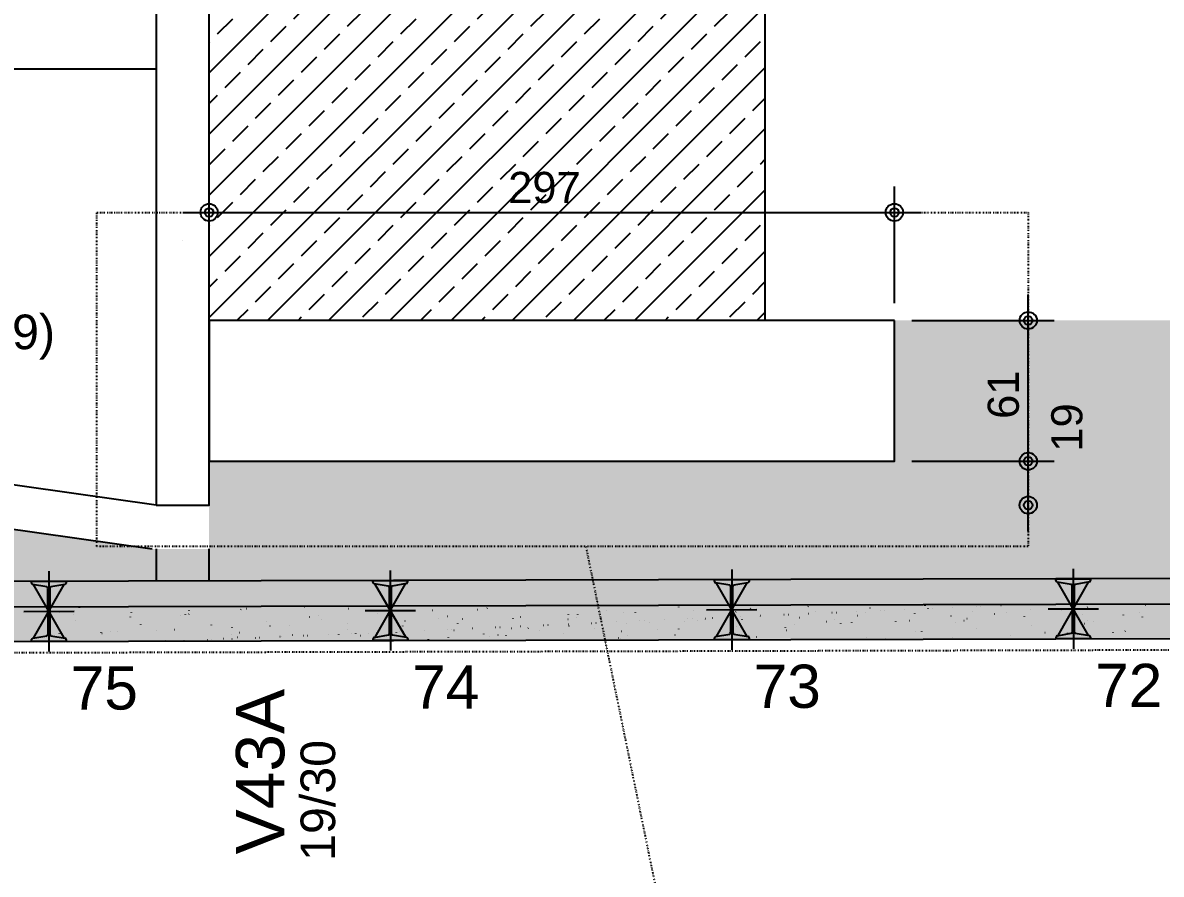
# Model space of a CAD drawing. Header units: millimetres. Extents: x 2609 to 8562, y 1432 to 7136.
# Drawn here: x 5036.4 to 5529.8, y 1797.4 to 2166.3 of the extents above; entities that cross this region are included whole.
import ezdxf

# ---------------------------------------------------------------- set-up
doc = ezdxf.new("R2010")
doc.units = ezdxf.units.MM
doc.linetypes.add('ESTILO_TQS_0003', pattern=[1.5, 0.5, -0.4, 0.1, -0.5])
for name, color, linetype in [('1', 4, 'Continuous'), ('11', 22, 'Continuous'), ('12', 3, 'Continuous'), ('132', 99, 'Continuous'), ('133', 176, 'Continuous'), ('19', 5, 'Continuous'), ('204', 7, 'ESTILO_TQS_0003'), ('24', 5, 'ESTILO_TQS_0003'), ('242', 3, 'Continuous'), ('3', 2, 'Continuous'), ('42', 7, 'Continuous'), ('49', 20, 'Continuous'), ('51', 6, 'Continuous'), ('52', 21, 'Continuous'), ('8', 5, 'Continuous')]:
    doc.layers.add(name, color=color, linetype=linetype)
doc.styles.get("Standard").update_dxf_attribs({"font": 'arial.ttf'})

# ---------------------------------------------------------------- blocks, each defined once
blk = doc.blocks.new('_H0B34346403-001')
for p, q in [((1541.000021, 559.889363), (1781.11066, 800.000001)), ((1541.000021, 586.405867), (1754.594156, 800.000001)), ((1541.000021, 612.922371), (1728.077651, 800.000001)), ((1541.000021, 639.438875), (1701.561147, 800.000001)), ((1541.000021, 665.95538), (1675.044643, 800.000001)), ((1541.000021, 692.471884), (1648.528139, 800.000001)), ((1541.000021, 718.988388), (1622.011634, 800.000001)), ((1541.000021, 745.504893), (1595.49513, 800.000001)), ((1541.000021, 772.021397), (1568.978626, 800.000001)), ((1541.000021, 798.537901), (1542.462121, 800.000001)), ((1551.215501, 795.495129), (1555.720374, 800.000001)), ((1607.563073, 798.809692), (1608.753382, 800.000001)), ((1630.765014, 795.495129), (1635.269886, 800.000001)), ((1687.112586, 798.809692), (1688.302895, 800.000001)), ((1710.314527, 795.495129), (1714.819399, 800.000001)), ((1766.662099, 798.809692), (1767.852408, 800.000001)), ((1574.417442, 792.180566), (1581.046569, 798.809692)), ((1597.619384, 788.866003), (1604.24851, 795.495129)), ((1653.966955, 792.180566), (1660.596081, 798.809692)), ((1677.168897, 788.866003), (1683.798023, 795.495129)), ((1733.516468, 792.180566), (1740.145594, 798.809692)), ((1756.71841, 788.866003), (1763.347536, 795.495129)), ((1541.271812, 785.55144), (1547.900938, 792.180566)), ((1620.821325, 785.55144), (1627.450451, 792.180566)), ((1700.370838, 785.55144), (1706.999964, 792.180566)), ((1541.000021, 785.279649), (1541.000021, 785.279649)), ((1564.473753, 782.236877), (1571.102879, 788.866003)), ((1587.675695, 778.922314), (1594.304821, 785.55144)), ((1644.023266, 782.236877), (1650.652392, 788.866003)), ((1667.225208, 778.922314), (1673.854334, 785.55144)), ((1723.572779, 782.236877), (1730.201905, 788.866003)), ((1746.77472, 778.922314), (1753.403846, 785.55144)), ((1779.920351, 785.55144), (1782.000021, 787.63111)), ((1610.877636, 775.607751), (1617.506762, 782.236877)), ((1690.427149, 775.607751), (1697.056275, 782.236877)), ((1769.976662, 775.607751), (1776.605788, 782.236877)), ((1554.530064, 772.293188), (1561.15919, 778.922314)), ((1577.732006, 768.978625), (1584.361132, 775.607751)), ((1634.079577, 772.293188), (1640.708703, 778.922314)), ((1657.281518, 768.978625), (1663.910644, 775.607751)), ((1713.62909, 772.293188), (1720.258216, 778.922314)), ((1736.831031, 768.978625), (1743.460157, 775.607751)), ((1541.000021, 533.372858), (1782.000021, 774.372858)), ((1600.933947, 765.664062), (1607.563073, 772.293188)), ((1680.48346, 765.664062), (1687.112586, 772.293188)), ((1760.032973, 765.664062), (1766.662099, 772.293188)), ((1544.586375, 762.349498), (1551.215501, 768.978625)), ((1567.788316, 759.034935), (1574.417442, 765.664062)), ((1624.135888, 762.349498), (1630.765014, 768.978625)), ((1647.337829, 759.034935), (1653.966955, 765.664062)), ((1703.685401, 762.349498), (1710.314527, 768.978625)), ((1726.887342, 759.034935), (1733.516468, 765.664062)), ((1590.990258, 755.720372), (1597.619384, 762.349498)), ((1670.539771, 755.720372), (1677.168897, 762.349498)), ((1750.089283, 755.720372), (1756.71841, 762.349498)), ((1541.000021, 758.763145), (1541.271812, 759.034935)), ((1557.844627, 749.091246), (1564.473753, 755.720372)), ((1614.192199, 752.405809), (1620.821325, 759.034935)), ((1637.39414, 749.091246), (1644.023266, 755.720372)), ((1693.741712, 752.405809), (1700.370838, 759.034935)), ((1716.943653, 749.091246), (1723.572779, 755.720372)), ((1773.291225, 752.405809), (1779.920351, 759.034935)), ((1581.046569, 745.776683), (1587.675695, 752.405809)), ((1660.596081, 745.776683), (1667.225208, 752.405809)), ((1740.145594, 745.776683), (1746.77472, 752.405809)), ((1541.000021, 506.856354), (1782.000021, 747.856354)), ((1547.900938, 739.147557), (1554.530064, 745.776683)), ((1604.24851, 742.46212), (1610.877636, 749.091246)), ((1627.450451, 739.147557), (1634.079577, 745.776683)), ((1683.798023, 742.46212), (1690.427149, 749.091246)), ((1706.999964, 739.147557), (1713.62909, 745.776683)), ((1763.347536, 742.46212), (1769.976662, 749.091246)), ((1571.102879, 735.832994), (1577.732006, 742.46212)), ((1650.652392, 735.832994), (1657.281518, 742.46212)), ((1730.201905, 735.832994), (1736.831031, 742.46212)), ((1541.000021, 732.24664), (1544.586375, 735.832994)), ((1594.304821, 732.518431), (1600.933947, 739.147557)), ((1617.506762, 729.203868), (1624.135888, 735.832994)), ((1673.854334, 732.518431), (1680.48346, 739.147557)), ((1697.056275, 729.203868), (1703.685401, 735.832994)), ((1753.403846, 732.518431), (1760.032973, 739.147557)), ((1561.15919, 725.889305), (1567.788316, 732.518431)), ((1640.708703, 725.889305), (1647.337829, 732.518431)), ((1720.258216, 725.889305), (1726.887342, 732.518431)), ((1776.605788, 729.203868), (1782.000021, 734.598102)), ((1584.361132, 722.574742), (1590.990258, 729.203868)), ((1607.563073, 719.260179), (1614.192199, 725.889305)), ((1663.910644, 722.574742), (1670.539771, 729.203868)), ((1687.112586, 719.260179), (1693.741712, 725.889305)), ((1743.460157, 722.574742), (1750.089283, 729.203868)), ((1766.662099, 719.260179), (1773.291225, 725.889305)), ((1541.000021, 480.33985), (1782.000021, 721.33985)), ((1551.215501, 715.945616), (1557.844627, 722.574742)), ((1630.765014, 715.945616), (1637.39414, 722.574742)), ((1710.314527, 715.945616), (1716.943653, 722.574742)), ((1574.417442, 712.631053), (1581.046569, 719.260179)), ((1597.619384, 709.31649), (1604.24851, 715.945616)), ((1653.966955, 712.631053), (1660.596081, 719.260179)), ((1677.168897, 709.31649), (1683.798023, 715.945616)), ((1733.516468, 712.631053), (1740.145594, 719.260179)), ((1756.71841, 709.31649), (1763.347536, 715.945616)), ((1541.271812, 706.001927), (1547.900938, 712.631053)), ((1620.821325, 706.001927), (1627.450451, 712.631053)), ((1700.370838, 706.001927), (1706.999964, 712.631053)), ((1541.000021, 705.730136), (1541.000021, 705.730136)), ((1564.473753, 702.687364), (1571.102879, 709.31649)), ((1587.675695, 699.372801), (1594.304821, 706.001927)), ((1644.023266, 702.687364), (1650.652392, 709.31649)), ((1667.225208, 699.372801), (1673.854334, 706.001927)), ((1723.572779, 702.687364), (1730.201905, 709.31649)), ((1746.77472, 699.372801), (1753.403846, 706.001927)), ((1779.920351, 706.001927), (1782.000021, 708.081598)), ((1610.877636, 696.058238), (1617.506762, 702.687364)), ((1690.427149, 696.058238), (1697.056275, 702.687364)), ((1769.976662, 696.058238), (1776.605788, 702.687364)), ((1554.530064, 692.743675), (1561.15919, 699.372801)), ((1577.732006, 689.429112), (1584.361132, 696.058238)), ((1634.079577, 692.743675), (1640.708703, 699.372801)), ((1657.281518, 689.429112), (1663.910644, 696.058238)), ((1713.62909, 692.743675), (1720.258216, 699.372801)), ((1736.831031, 689.429112), (1743.460157, 696.058238)), ((1541.000021, 453.823345), (1782.000021, 694.823345)), ((1600.933947, 686.114549), (1607.563073, 692.743675)), ((1680.48346, 686.114549), (1687.112586, 692.743675)), ((1760.032973, 686.114549), (1766.662099, 692.743675)), ((1544.586375, 682.799986), (1551.215501, 689.429112)), ((1567.788316, 679.485423), (1574.417442, 686.114549)), ((1624.135888, 682.799986), (1630.765014, 689.429112)), ((1647.337829, 679.485423), (1653.966955, 686.114549)), ((1703.685401, 682.799986), (1710.314527, 689.429112)), ((1726.887342, 679.485423), (1733.516468, 686.114549)), ((1590.990258, 676.17086), (1597.619384, 682.799986)), ((1670.539771, 676.17086), (1677.168897, 682.799986)), ((1750.089283, 676.17086), (1756.71841, 682.799986)), ((1541.000021, 679.213632), (1541.271812, 679.485423)), ((1557.844627, 669.541733), (1564.473753, 676.17086)), ((1614.192199, 672.856296), (1620.821325, 679.485423)), ((1637.39414, 669.541733), (1644.023266, 676.17086)), ((1693.741712, 672.856296), (1700.370838, 679.485423)), ((1716.943653, 669.541733), (1723.572779, 676.17086)), ((1773.291225, 672.856296), (1779.920351, 679.485423)), ((1581.046569, 666.22717), (1587.675695, 672.856296)), ((1660.596081, 666.22717), (1667.225208, 672.856296)), ((1740.145594, 666.22717), (1746.77472, 672.856296)), ((1541.000021, 427.306841), (1782.000021, 668.306841)), ((1547.900938, 659.598044), (1554.530064, 666.22717)), ((1604.24851, 662.912607), (1610.877636, 669.541733)), ((1627.450451, 659.598044), (1634.079577, 666.22717)), ((1683.798023, 662.912607), (1690.427149, 669.541733)), ((1706.999964, 659.598044), (1713.62909, 666.22717)), ((1763.347536, 662.912607), (1769.976662, 669.541733)), ((1571.102879, 656.283481), (1577.732006, 662.912607)), ((1650.652392, 656.283481), (1657.281518, 662.912607)), ((1730.201905, 656.283481), (1736.831031, 662.912607)), ((1541.000021, 652.697128), (1544.586375, 656.283481)), ((1594.304821, 652.968918), (1600.933947, 659.598044)), ((1617.506762, 649.654355), (1624.135888, 656.283481)), ((1673.854334, 652.968918), (1680.48346, 659.598044)), ((1697.056275, 649.654355), (1703.685401, 656.283481)), ((1753.403846, 652.968918), (1760.032973, 659.598044)), ((1561.15919, 646.339792), (1567.788316, 652.968918)), ((1640.708703, 646.339792), (1647.337829, 652.968918)), ((1720.258216, 646.339792), (1726.887342, 652.968918)), ((1776.605788, 649.654355), (1782.000021, 655.048589)), ((1584.361132, 643.025229), (1590.990258, 649.654355)), ((1663.910644, 643.025229), (1670.539771, 649.654355)), ((1743.460157, 643.025229), (1750.089283, 649.654355)), ((1541.000021, 400.790337), (1782.000021, 641.790337)), ((1551.215501, 636.396103), (1557.844627, 643.025229)), ((1607.563073, 639.710666), (1614.192199, 646.339792)), ((1630.765014, 636.396103), (1637.39414, 643.025229)), ((1687.112586, 639.710666), (1693.741712, 646.339792)), ((1710.314527, 636.396103), (1716.943653, 643.025229)), ((1766.662099, 639.710666), (1773.291225, 646.339792)), ((1574.417442, 633.08154), (1581.046569, 639.710666)), ((1653.966955, 633.08154), (1660.596081, 639.710666)), ((1733.516468, 633.08154), (1740.145594, 639.710666)), ((1541.271812, 626.452414), (1547.900938, 633.08154)), ((1597.619384, 629.766977), (1604.24851, 636.396103)), ((1620.821325, 626.452414), (1627.450451, 633.08154)), ((1677.168897, 629.766977), (1683.798023, 636.396103)), ((1700.370838, 626.452414), (1706.999964, 633.08154)), ((1756.71841, 629.766977), (1763.347536, 636.396103)), ((1564.473753, 623.137851), (1571.102879, 629.766977)), ((1644.023266, 623.137851), (1650.652392, 629.766977)), ((1723.572779, 623.137851), (1730.201905, 629.766977)), ((1779.920351, 626.452414), (1782.000021, 628.532085)), ((1541.000021, 626.180623), (1541.000021, 626.180623)), ((1587.675695, 619.823288), (1594.304821, 626.452414)), ((1610.877636, 616.508725), (1617.506762, 623.137851)), ((1667.225208, 619.823288), (1673.854334, 626.452414)), ((1690.427149, 616.508725), (1697.056275, 623.137851)), ((1746.77472, 619.823288), (1753.403846, 626.452414)), ((1769.976662, 616.508725), (1776.605788, 623.137851)), ((1554.530064, 613.194162), (1561.15919, 619.823288)), ((1634.079577, 613.194162), (1640.708703, 619.823288)), ((1713.62909, 613.194162), (1720.258216, 619.823288)), ((1541.000021, 374.273833), (1782.000021, 615.273833)), ((1577.732006, 609.879599), (1584.361132, 616.508725)), ((1600.933947, 606.565036), (1607.563073, 613.194162)), ((1657.281518, 609.879599), (1663.910644, 616.508725)), ((1680.48346, 606.565036), (1687.112586, 613.194162)), ((1736.831031, 609.879599), (1743.460157, 616.508725)), ((1760.032973, 606.565036), (1766.662099, 613.194162)), ((1544.586375, 603.250473), (1551.215501, 609.879599)), ((1624.135888, 603.250473), (1630.765014, 609.879599)), ((1703.685401, 603.250473), (1710.314527, 609.879599)), ((1567.788316, 599.93591), (1574.417442, 606.565036)), ((1590.990258, 596.621347), (1597.619384, 603.250473)), ((1647.337829, 599.93591), (1653.966955, 606.565036)), ((1670.539771, 596.621347), (1677.168897, 603.250473)), ((1726.887342, 599.93591), (1733.516468, 606.565036)), ((1750.089283, 596.621347), (1756.71841, 603.250473)), ((1541.000021, 599.664119), (1541.271812, 599.93591)), ((1614.192199, 593.306784), (1620.821325, 599.93591)), ((1693.741712, 593.306784), (1700.370838, 599.93591)), ((1773.291225, 593.306784), (1779.920351, 599.93591)), ((1557.844627, 589.992221), (1564.473753, 596.621347)), ((1581.046569, 586.677658), (1587.675695, 593.306784)), ((1637.39414, 589.992221), (1644.023266, 596.621347)), ((1660.596081, 586.677658), (1667.225208, 593.306784)), ((1716.943653, 589.992221), (1723.572779, 596.621347)), ((1740.145594, 586.677658), (1746.77472, 593.306784)), ((1541.000021, 347.757328), (1782.000021, 588.757328)), ((1604.24851, 583.363094), (1610.877636, 589.992221)), ((1683.798023, 583.363094), (1690.427149, 589.992221)), ((1763.347536, 583.363094), (1769.976662, 589.992221)), ((1547.900938, 580.048531), (1554.530064, 586.677658)), ((1571.102879, 576.733968), (1577.732006, 583.363094)), ((1627.450451, 580.048531), (1634.079577, 586.677658)), ((1650.652392, 576.733968), (1657.281518, 583.363094)), ((1706.999964, 580.048531), (1713.62909, 586.677658)), ((1730.201905, 576.733968), (1736.831031, 583.363094)), ((1594.304821, 573.419405), (1600.933947, 580.048531)), ((1673.854334, 573.419405), (1680.48346, 580.048531)), ((1753.403846, 573.419405), (1760.032973, 580.048531)), ((1541.000021, 573.147615), (1544.586375, 576.733968)), ((1561.15919, 566.790279), (1567.788316, 573.419405)), ((1617.506762, 570.104842), (1624.135888, 576.733968)), ((1640.708703, 566.790279), (1647.337829, 573.419405)), ((1697.056275, 570.104842), (1703.685401, 576.733968)), ((1720.258216, 566.790279), (1726.887342, 573.419405)), ((1776.605788, 570.104842), (1782.000021, 575.499076)), ((1584.361132, 563.475716), (1590.990258, 570.104842)), ((1663.910644, 563.475716), (1670.539771, 570.104842)), ((1743.460157, 563.475716), (1750.089283, 570.104842)), ((1551.215501, 556.84659), (1557.844627, 563.475716)), ((1607.563073, 560.161153), (1614.192199, 566.790279)), ((1630.765014, 556.84659), (1637.39414, 563.475716)), ((1687.112586, 560.161153), (1693.741712, 566.790279)), ((1710.314527, 556.84659), (1716.943653, 563.475716)), ((1766.662099, 560.161153), (1773.291225, 566.790279)), ((1541.000021, 321.240824), (1782.000021, 562.240824)), ((1574.417442, 553.532027), (1581.046569, 560.161153)), ((1653.966955, 553.532027), (1660.596081, 560.161153)), ((1733.516468, 553.532027), (1740.145594, 560.161153)), ((1541.271812, 546.902901), (1547.900938, 553.532027)), ((1597.619384, 550.217464), (1604.24851, 556.84659)), ((1620.821325, 546.902901), (1627.450451, 553.532027)), ((1677.168897, 550.217464), (1683.798023, 556.84659)), ((1700.370838, 546.902901), (1706.999964, 553.532027)), ((1756.71841, 550.217464), (1763.347536, 556.84659)), ((1564.473753, 543.588338), (1571.102879, 550.217464)), ((1644.023266, 543.588338), (1650.652392, 550.217464)), ((1723.572779, 543.588338), (1730.201905, 550.217464)), ((1779.920351, 546.902901), (1782.000021, 548.982572)), ((1541.000021, 546.63111), (1541.000021, 546.63111)), ((1587.675695, 540.273775), (1594.304821, 546.902901)), ((1610.877636, 536.959212), (1617.506762, 543.588338)), ((1667.225208, 540.273775), (1673.854334, 546.902901)), ((1690.427149, 536.959212), (1697.056275, 543.588338)), ((1746.77472, 540.273775), (1753.403846, 546.902901)), ((1769.976662, 536.959212), (1776.605788, 543.588338)), ((1554.530064, 533.644649), (1561.15919, 540.273775)), ((1634.079577, 533.644649), (1640.708703, 540.273775)), ((1713.62909, 533.644649), (1720.258216, 540.273775)), ((1566.275829, 320.000127), (1782.000021, 535.72432)), ((1577.732006, 530.330086), (1584.361132, 536.959212)), ((1600.933947, 527.015523), (1607.563073, 533.644649)), ((1657.281518, 530.330086), (1663.910644, 536.959212)), ((1680.48346, 527.015523), (1687.112586, 533.644649)), ((1736.831031, 530.330086), (1743.460157, 536.959212)), ((1760.032973, 527.015523), (1766.662099, 533.644649)), ((1544.586375, 523.70096), (1551.215501, 530.330086)), ((1624.135888, 523.70096), (1630.765014, 530.330086)), ((1703.685401, 523.70096), (1710.314527, 530.330086)), ((1567.788316, 520.386397), (1574.417442, 527.015523)), ((1590.990258, 517.071834), (1597.619384, 523.70096)), ((1647.337829, 520.386397), (1653.966955, 527.015523)), ((1670.539771, 517.071834), (1677.168897, 523.70096)), ((1726.887342, 520.386397), (1733.516468, 527.015523)), ((1750.089283, 517.071834), (1756.71841, 523.70096)), ((1541.000021, 520.114606), (1541.271812, 520.386397)), ((1614.192199, 513.757271), (1620.821325, 520.386397)), ((1693.741712, 513.757271), (1700.370838, 520.386397)), ((1773.291225, 513.757271), (1779.920351, 520.386397)), ((1557.844627, 510.442708), (1564.473753, 517.071834)), ((1581.046569, 507.128145), (1587.675695, 513.757271)), ((1637.39414, 510.442708), (1644.023266, 517.071834)), ((1660.596081, 507.128145), (1667.225208, 513.757271)), ((1716.943653, 510.442708), (1723.572779, 517.071834)), ((1740.145594, 507.128145), (1746.77472, 513.757271)), ((1592.792333, 320.000127), (1782.000021, 509.207815)), ((1604.24851, 503.813582), (1610.877636, 510.442708)), ((1683.798023, 503.813582), (1690.427149, 510.442708)), ((1763.347536, 503.813582), (1769.976662, 510.442708)), ((1547.900938, 500.499019), (1554.530064, 507.128145)), ((1571.102879, 497.184456), (1577.732006, 503.813582)), ((1627.450451, 500.499019), (1634.079577, 507.128145)), ((1650.652392, 497.184456), (1657.281518, 503.813582)), ((1706.999964, 500.499019), (1713.62909, 507.128145)), ((1730.201905, 497.184456), (1736.831031, 503.813582)), ((1594.304821, 493.869892), (1600.933947, 500.499019)), ((1673.854334, 493.869892), (1680.48346, 500.499019)), ((1753.403846, 493.869892), (1760.032973, 500.499019)), ((1541.000021, 493.598102), (1544.586375, 497.184456)), ((1561.15919, 487.240766), (1567.788316, 493.869892)), ((1617.506762, 490.555329), (1624.135888, 497.184456)), ((1640.708703, 487.240766), (1647.337829, 493.869892)), ((1697.056275, 490.555329), (1703.685401, 497.184456)), ((1720.258216, 487.240766), (1726.887342, 493.869892)), ((1776.605788, 490.555329), (1782.000021, 495.949563)), ((1584.361132, 483.926203), (1590.990258, 490.555329)), ((1663.910644, 483.926203), (1670.539771, 490.555329)), ((1743.460157, 483.926203), (1750.089283, 490.555329)), ((1551.215501, 477.297077), (1557.844627, 483.926203)), ((1607.563073, 480.61164), (1614.192199, 487.240766)), ((1630.765014, 477.297077), (1637.39414, 483.926203)), ((1687.112586, 480.61164), (1693.741712, 487.240766)), ((1710.314527, 477.297077), (1716.943653, 483.926203)), ((1766.662099, 480.61164), (1773.291225, 487.240766)), ((1574.417442, 473.982514), (1581.046569, 480.61164)), ((1619.308838, 320.000127), (1782.000021, 482.691311)), ((1653.966955, 473.982514), (1660.596081, 480.61164)), ((1733.516468, 473.982514), (1740.145594, 480.61164)), ((1541.271812, 467.353388), (1547.900938, 473.982514)), ((1597.619384, 470.667951), (1604.24851, 477.297077)), ((1620.821325, 467.353388), (1627.450451, 473.982514)), ((1677.168897, 470.667951), (1683.798023, 477.297077)), ((1700.370838, 467.353388), (1706.999964, 473.982514)), ((1756.71841, 470.667951), (1763.347536, 477.297077)), ((1564.473753, 464.038825), (1571.102879, 470.667951)), ((1644.023266, 464.038825), (1650.652392, 470.667951)), ((1723.572779, 464.038825), (1730.201905, 470.667951)), ((1779.920351, 467.353388), (1782.000021, 469.433059)), ((1541.000021, 467.081598), (1541.000021, 467.081598)), ((1587.675695, 460.724262), (1594.304821, 467.353388)), ((1610.877636, 457.409699), (1617.506762, 464.038825)), ((1667.225208, 460.724262), (1673.854334, 467.353388)), ((1690.427149, 457.409699), (1697.056275, 464.038825)), ((1746.77472, 460.724262), (1753.403846, 467.353388)), ((1769.976662, 457.409699), (1776.605788, 464.038825)), ((1554.530064, 454.095136), (1561.15919, 460.724262)), ((1634.079577, 454.095136), (1640.708703, 460.724262)), ((1713.62909, 454.095136), (1720.258216, 460.724262)), ((1577.732006, 450.780573), (1584.361132, 457.409699)), ((1600.933947, 447.46601), (1607.563073, 454.095136)), ((1645.825342, 320.000127), (1782.000021, 456.174807)), ((1657.281518, 450.780573), (1663.910644, 457.409699)), ((1680.48346, 447.46601), (1687.112586, 454.095136)), ((1736.831031, 450.780573), (1743.460157, 457.409699)), ((1760.032973, 447.46601), (1766.662099, 454.095136)), ((1544.586375, 444.151447), (1551.215501, 450.780573)), ((1624.135888, 444.151447), (1630.765014, 450.780573)), ((1703.685401, 444.151447), (1710.314527, 450.780573)), ((1567.788316, 440.836884), (1574.417442, 447.46601)), ((1590.990258, 437.522321), (1597.619384, 444.151447)), ((1647.337829, 440.836884), (1653.966955, 447.46601)), ((1670.539771, 437.522321), (1677.168897, 444.151447)), ((1726.887342, 440.836884), (1733.516468, 447.46601)), ((1750.089283, 437.522321), (1756.71841, 444.151447)), ((1541.000021, 440.565093), (1541.271812, 440.836884)), ((1614.192199, 434.207758), (1620.821325, 440.836884)), ((1693.741712, 434.207758), (1700.370838, 440.836884)), ((1773.291225, 434.207758), (1779.920351, 440.836884)), ((1557.844627, 430.893195), (1564.473753, 437.522321)), ((1637.39414, 430.893195), (1644.023266, 437.522321)), ((1716.943653, 430.893195), (1723.572779, 437.522321)), ((1581.046569, 427.578632), (1587.675695, 434.207758)), ((1604.24851, 424.264069), (1610.877636, 430.893195)), ((1660.596081, 427.578632), (1667.225208, 434.207758)), ((1672.341846, 320.000127), (1782.000021, 429.658302)), ((1683.798023, 424.264069), (1690.427149, 430.893195)), ((1740.145594, 427.578632), (1746.77472, 434.207758)), ((1763.347536, 424.264069), (1769.976662, 430.893195)), ((1547.900938, 420.949506), (1554.530064, 427.578632)), ((1627.450451, 420.949506), (1634.079577, 427.578632)), ((1706.999964, 420.949506), (1713.62909, 427.578632)), ((1571.102879, 417.634943), (1577.732006, 424.264069)), ((1594.304821, 414.32038), (1600.933947, 420.949506)), ((1650.652392, 417.634943), (1657.281518, 424.264069)), ((1673.854334, 414.32038), (1680.48346, 420.949506)), ((1730.201905, 417.634943), (1736.831031, 424.264069)), ((1753.403846, 414.32038), (1760.032973, 420.949506)), ((1541.000021, 414.048589), (1544.586375, 417.634943)), ((1617.506762, 411.005817), (1624.135888, 417.634943)), ((1697.056275, 411.005817), (1703.685401, 417.634943)), ((1776.605788, 411.005817), (1782.000021, 416.40005)), ((1561.15919, 407.691254), (1567.788316, 414.32038)), ((1584.361132, 404.37669), (1590.990258, 411.005817)), ((1640.708703, 407.691254), (1647.337829, 414.32038)), ((1663.910644, 404.37669), (1670.539771, 411.005817)), ((1720.258216, 407.691254), (1726.887342, 414.32038)), ((1743.460157, 404.37669), (1750.089283, 411.005817)), ((1607.563073, 401.062127), (1614.192199, 407.691254)), ((1687.112586, 401.062127), (1693.741712, 407.691254)), ((1766.662099, 401.062127), (1773.291225, 407.691254)), ((1551.215501, 397.747564), (1557.844627, 404.37669)), ((1574.417442, 394.433001), (1581.046569, 401.062127)), ((1630.765014, 397.747564), (1637.39414, 404.37669)), ((1653.966955, 394.433001), (1660.596081, 401.062127)), ((1698.85835, 320.000127), (1782.000021, 403.141798)), ((1710.314527, 397.747564), (1716.943653, 404.37669)), ((1733.516468, 394.433001), (1740.145594, 401.062127)), ((1597.619384, 391.118438), (1604.24851, 397.747564)), ((1677.168897, 391.118438), (1683.798023, 397.747564)), ((1756.71841, 391.118438), (1763.347536, 397.747564)), ((1541.271812, 387.803875), (1547.900938, 394.433001)), ((1564.473753, 384.489312), (1571.102879, 391.118438)), ((1620.821325, 387.803875), (1627.450451, 394.433001)), ((1644.023266, 384.489312), (1650.652392, 391.118438)), ((1700.370838, 387.803875), (1706.999964, 394.433001)), ((1723.572779, 384.489312), (1730.201905, 391.118438)), ((1779.920351, 387.803875), (1782.000021, 389.883546)), ((1541.000021, 387.532085), (1541.000021, 387.532085)), ((1587.675695, 381.174749), (1594.304821, 387.803875)), ((1667.225208, 381.174749), (1673.854334, 387.803875)), ((1746.77472, 381.174749), (1753.403846, 387.803875)), ((1554.530064, 374.545623), (1561.15919, 381.174749)), ((1610.877636, 377.860186), (1617.506762, 384.489312)), ((1634.079577, 374.545623), (1640.708703, 381.174749)), ((1690.427149, 377.860186), (1697.056275, 384.489312)), ((1713.62909, 374.545623), (1720.258216, 381.174749)), ((1769.976662, 377.860186), (1776.605788, 384.489312)), ((1577.732006, 371.23106), (1584.361132, 377.860186)), ((1657.281518, 371.23106), (1663.910644, 377.860186)), ((1725.374855, 320.000127), (1782.000021, 376.625294)), ((1736.831031, 371.23106), (1743.460157, 377.860186)), ((1544.586375, 364.601934), (1551.215501, 371.23106)), ((1600.933947, 367.916497), (1607.563073, 374.545623)), ((1624.135888, 364.601934), (1630.765014, 371.23106)), ((1680.48346, 367.916497), (1687.112586, 374.545623)), ((1703.685401, 364.601934), (1710.314527, 371.23106)), ((1760.032973, 367.916497), (1766.662099, 374.545623)), ((1567.788316, 361.287371), (1574.417442, 367.916497)), ((1647.337829, 361.287371), (1653.966955, 367.916497)), ((1726.887342, 361.287371), (1733.516468, 367.916497)), ((1541.000021, 361.01558), (1541.271812, 361.287371)), ((1590.990258, 357.972808), (1597.619384, 364.601934)), ((1614.192199, 354.658245), (1620.821325, 361.287371)), ((1670.539771, 357.972808), (1677.168897, 364.601934)), ((1693.741712, 354.658245), (1700.370838, 361.287371)), ((1750.089283, 357.972808), (1756.71841, 364.601934)), ((1773.291225, 354.658245), (1779.920351, 361.287371)), ((1557.844627, 351.343682), (1564.473753, 357.972808)), ((1637.39414, 351.343682), (1644.023266, 357.972808)), ((1716.943653, 351.343682), (1723.572779, 357.972808)), ((1581.046569, 348.029119), (1587.675695, 354.658245)), ((1604.24851, 344.714556), (1610.877636, 351.343682)), ((1660.596081, 348.029119), (1667.225208, 354.658245)), ((1683.798023, 344.714556), (1690.427149, 351.343682)), ((1740.145594, 348.029119), (1746.77472, 354.658245)), ((1763.347536, 344.714556), (1769.976662, 351.343682)), ((1547.900938, 341.399993), (1554.530064, 348.029119)), ((1627.450451, 341.399993), (1634.079577, 348.029119)), ((1706.999964, 341.399993), (1713.62909, 348.029119)), ((1751.891359, 320.000127), (1782.000021, 350.10879)), ((1571.102879, 338.08543), (1577.732006, 344.714556)), ((1594.304821, 334.770867), (1600.933947, 341.399993)), ((1650.652392, 338.08543), (1657.281518, 344.714556)), ((1673.854334, 334.770867), (1680.48346, 341.399993)), ((1730.201905, 338.08543), (1736.831031, 344.714556)), ((1753.403846, 334.770867), (1760.032973, 341.399993)), ((1541.000021, 334.499076), (1544.586375, 338.08543)), ((1617.506762, 331.456304), (1624.135888, 338.08543)), ((1697.056275, 331.456304), (1703.685401, 338.08543)), ((1776.605788, 331.456304), (1782.000021, 336.850537)), ((1561.15919, 328.141741), (1567.788316, 334.770867)), ((1584.361132, 324.827178), (1590.990258, 331.456304)), ((1640.708703, 328.141741), (1647.337829, 334.770867)), ((1663.910644, 324.827178), (1670.539771, 331.456304)), ((1720.258216, 328.141741), (1726.887342, 334.770867)), ((1743.460157, 324.827178), (1750.089283, 331.456304)), ((1607.563073, 321.512615), (1614.192199, 328.141741)), ((1687.112586, 321.512615), (1693.741712, 328.141741)), ((1766.662099, 321.512615), (1773.291225, 328.141741)), ((1553.017577, 320.000127), (1557.844627, 324.827178)), ((1579.534081, 320.000127), (1581.046569, 321.512615)), ((1632.56709, 320.000127), (1637.39414, 324.827178)), ((1659.083594, 320.000127), (1660.596081, 321.512615)), ((1712.116603, 320.000127), (1716.943653, 324.827178)), ((1738.633107, 320.000127), (1740.145594, 321.512615)), ((1778.407863, 320.000127), (1782.000021, 323.592285)), ((1606.050585, 320.000127), (1606.050585, 320.000127)), ((1685.600098, 320.000127), (1685.600098, 320.000127)), ((1765.149611, 320.000127), (1765.149611, 320.000127))]:
    blk.add_line(p, q)
blk = doc.blocks.new('_H9EFD498501-001')
for p, q in [((1471.774215, 194.428277), (1471.784005, 194.502635)), ((1472.594946, 192.483931), (1472.668169, 192.500163)), ((1476.256056, 193.295579), (1476.329279, 193.311812)), ((1482.35329, 192.427491), (1482.398947, 192.486992)), ((1484.750288, 195.55132), (1484.795946, 195.610821)), ((1507.320329, 193.33948), (1507.365986, 193.398982)), ((1530.787782, 192.483825), (1530.797572, 192.558184)), ((1532.237384, 192.815783), (1532.310607, 192.832016)), ((1532.287368, 194.251469), (1532.333025, 194.310971)), ((1545.41738, 195.737718), (1545.490603, 195.753951)), ((1554.802409, 194.814225), (1554.812199, 194.888583)), ((1557.254407, 195.163458), (1557.300065, 195.22296)), ((1582.221446, 196.075448), (1582.267104, 196.134949)), ((1601.398708, 195.257922), (1601.471931, 195.274155)), ((1613.815976, 192.869773), (1613.825766, 192.944132)), ((1637.727814, 194.41941), (1637.737603, 194.493768)), ((1657.380036, 194.778126), (1657.453258, 194.794359)), ((1661.56623, 195.411358), (1661.576019, 195.485717)), ((1696.741381, 192.474958), (1696.751171, 192.549317)), ((1700.801618, 192.483688), (1700.847275, 192.543189)), ((1713.361364, 194.29833), (1713.434586, 194.314562)), ((1720.579797, 193.466907), (1720.589587, 193.541265)), ((1725.768657, 193.395677), (1725.814314, 193.455178)), ((1744.594424, 195.797306), (1744.604213, 195.871664)), ((1750.735696, 194.307666), (1750.781353, 194.367167)), ((1769.342692, 193.818533), (1769.415914, 193.834766)), ((1775.702735, 195.219655), (1775.748392, 195.279157)), ((1790.106737, 192.544299), (1790.181666, 192.54757)), ((1791.979953, 192.626085), (1792.054881, 192.629357)), ((1800.669774, 196.131644), (1800.715431, 196.191146)), ((1800.821529, 193.012117), (1800.896458, 193.015388)), ((1803.607991, 193.852855), (1803.617781, 193.927213)), ((1810.936893, 193.453763), (1811.011821, 193.457035)), ((1812.810108, 193.53555), (1812.885037, 193.538821)), ((1821.651685, 193.921581), (1821.726613, 193.924853)), ((1825.32402, 193.338737), (1825.397242, 193.35497)), ((1827.519829, 195.402491), (1827.529618, 195.476849)), ((1831.767048, 194.363227), (1831.841977, 194.366499)), ((1833.640263, 194.445014), (1833.715192, 194.448285)), ((1842.48184, 194.831045), (1842.556769, 194.834317)), ((1846.859969, 193.0765), (1846.905627, 193.136001)), ((1851.358245, 196.39444), (1851.368034, 196.468798)), ((1852.597203, 195.272692), (1852.672132, 195.275963)), ((1854.470419, 195.354478), (1854.545347, 195.35775)), ((1863.311996, 195.74051), (1863.386924, 195.743781)), ((1871.827008, 193.988489), (1871.872666, 194.04799)), ((1873.427359, 196.182156), (1873.502287, 196.185427)), ((1875.300574, 196.263942), (1875.375503, 196.267214)), ((1881.305348, 192.858941), (1881.37857, 192.875174)), ((1884.142151, 196.649974), (1884.21708, 196.653245)), ((1886.533396, 193.45804), (1886.543185, 193.532398)), ((1896.794047, 194.900478), (1896.839705, 194.959979)), ((1898.512565, 196.673689), (1898.585787, 196.689922)), ((1910.371812, 194.449988), (1910.381602, 194.524347)), ((1919.364088, 192.688638), (1919.409745, 192.74814)), ((1921.761087, 195.812467), (1921.806744, 195.871968)), ((1934.386439, 196.780387), (1934.396228, 196.854746)), ((1944.331127, 193.600627), (1944.376785, 193.660129)), ((1946.728126, 196.724456), (1946.773783, 196.783958)), ((1483.037529, 189.942241), (1483.047319, 190.016599)), ((1506.949366, 191.491877), (1506.959156, 191.566235)), ((1511.369057, 188.189386), (1511.442279, 188.205619)), ((1528.576274, 192.004134), (1528.649497, 192.020367)), ((1542.051096, 187.997789), (1542.060886, 188.072148)), ((1565.962934, 189.547426), (1565.972723, 189.621784)), ((1567.350385, 187.70959), (1567.423607, 187.725823)), ((1575.966423, 187.923742), (1576.01208, 187.983243)), ((1584.557602, 191.524338), (1584.630824, 191.540571)), ((1588.218712, 192.335987), (1588.291934, 192.35222)), ((1589.80135, 190.539374), (1589.811139, 190.613733)), ((1600.933462, 188.835731), (1600.979119, 188.895233)), ((1624.976501, 187.602974), (1624.986291, 187.677333)), ((1625.900501, 189.74772), (1625.946158, 189.807222)), ((1640.53893, 191.044542), (1640.612152, 191.060775)), ((1644.20004, 191.856191), (1644.273262, 191.872424)), ((1648.814917, 188.594923), (1648.824707, 188.669281)), ((1650.86754, 190.659709), (1650.913197, 190.719211)), ((1672.829544, 190.925322), (1672.839333, 190.99968)), ((1675.834579, 191.571699), (1675.880236, 191.6312)), ((1675.840597, 187.555332), (1675.915525, 187.558603)), ((1685.95596, 187.996978), (1686.030889, 188.000249)), ((1687.829175, 188.078764), (1687.904104, 188.082036)), ((1696.520258, 190.564746), (1696.59348, 190.580979)), ((1696.670752, 188.464796), (1696.745681, 188.468067)), ((1697.057735, 187.604565), (1697.103392, 187.664066)), ((1700.181368, 191.376395), (1700.25459, 191.392628)), ((1706.786115, 188.906442), (1706.861044, 188.909714)), ((1708.659331, 188.988228), (1708.73426, 188.9915)), ((1717.500908, 189.37426), (1717.575836, 189.377532)), ((1722.024774, 188.516554), (1722.070431, 188.576055)), ((1727.616271, 189.815906), (1727.6912, 189.819178)), ((1729.489486, 189.897693), (1729.564415, 189.900964)), ((1731.843111, 188.980871), (1731.852901, 189.055229)), ((1738.331063, 190.283724), (1738.405992, 190.286996)), ((1746.991813, 189.428543), (1747.03747, 189.488044)), ((1748.446426, 190.725371), (1748.521355, 190.728642)), ((1750.319642, 190.807157), (1750.39457, 190.810428)), ((1752.501586, 190.08495), (1752.574808, 190.101183)), ((1755.754949, 190.530507), (1755.764738, 190.604865)), ((1756.162696, 190.896599), (1756.235918, 190.912832)), ((1759.161218, 191.193189), (1759.236147, 191.19646)), ((1769.276582, 191.634835), (1769.35151, 191.638106)), ((1771.149797, 191.716621), (1771.224726, 191.719893)), ((1771.958852, 190.340532), (1772.004509, 190.400034)), ((1779.593365, 191.522456), (1779.603154, 191.596814)), ((1779.991374, 192.102653), (1780.066303, 192.105924)), ((1794.528893, 188.128692), (1794.57455, 188.188194)), ((1796.925891, 191.252521), (1796.971548, 191.312023)), ((1808.482914, 189.605154), (1808.556136, 189.621387)), ((1812.144024, 190.416803), (1812.217246, 190.433036)), ((1814.768516, 188.586056), (1814.778305, 188.660414)), ((1819.495932, 189.040682), (1819.541589, 189.100183)), ((1821.89293, 192.16451), (1821.938587, 192.224012)), ((1838.606932, 189.578004), (1838.616722, 189.652363)), ((1844.462971, 189.952671), (1844.508628, 190.012172)), ((1862.621559, 191.908403), (1862.631348, 191.982762)), ((1864.464242, 189.125358), (1864.537464, 189.141591)), ((1868.125352, 189.937006), (1868.198574, 189.953239)), ((1869.43001, 190.86466), (1869.475667, 190.924161)), ((1894.397049, 191.776649), (1894.442706, 191.836151)), ((1897.6205, 187.633553), (1897.630289, 187.707911)), ((1920.445569, 188.645562), (1920.518792, 188.661795)), ((1921.635126, 189.963952), (1921.644916, 190.03831)), ((1924.106679, 189.45721), (1924.179902, 189.473443)), ((1937.286676, 192.379145), (1937.359898, 192.395378)), ((1945.546963, 191.513588), (1945.556753, 191.587947)), ((1470.286216, 183.125805), (1470.296006, 183.200164)), ((1476.098267, 184.275785), (1476.143924, 184.335287)), ((1494.198054, 184.675442), (1494.207843, 184.7498)), ((1494.527951, 184.455803), (1494.601173, 184.472036)), ((1498.189061, 185.267451), (1498.262283, 185.283684)), ((1501.065306, 185.187775), (1501.110963, 185.247276)), ((1518.03647, 185.66739), (1518.046259, 185.741749)), ((1526.032345, 186.099764), (1526.078002, 186.159265)), ((1550.509279, 183.976007), (1550.582501, 183.99224)), ((1550.999384, 187.011753), (1551.045041, 187.071254)), ((1553.211621, 182.73099), (1553.221411, 182.805349)), ((1554.170389, 184.787655), (1554.243611, 184.803888)), ((1562.848243, 182.621979), (1562.923172, 182.62525)), ((1571.68982, 183.00801), (1571.764748, 183.011282)), ((1572.22254, 183.044619), (1572.268197, 183.10412)), ((1577.050037, 183.722939), (1577.059827, 183.797297)), ((1581.805183, 183.449657), (1581.880112, 183.452928)), ((1583.678398, 183.531443), (1583.753327, 183.534715)), ((1592.519975, 183.917475), (1592.594904, 183.920746)), ((1597.189579, 183.956608), (1597.235236, 184.01611)), ((1601.064664, 186.053338), (1601.074453, 186.127696)), ((1602.635338, 184.359121), (1602.710267, 184.362392)), ((1604.508554, 184.440907), (1604.583482, 184.444179)), ((1606.490607, 183.496211), (1606.563829, 183.512444)), ((1610.151717, 184.307859), (1610.224939, 184.324092)), ((1613.350131, 184.826939), (1613.425059, 184.83021)), ((1622.156618, 184.868597), (1622.202275, 184.928099)), ((1623.331713, 187.229794), (1623.404935, 187.246027)), ((1623.465494, 185.268585), (1623.540422, 185.271857)), ((1625.338709, 185.350372), (1625.413638, 185.353643)), ((1634.180286, 185.736403), (1634.255215, 185.739675)), ((1644.295649, 186.178049), (1644.370578, 186.181321)), ((1644.726659, 182.656758), (1644.772316, 182.716259)), ((1646.168865, 186.259836), (1646.243793, 186.263107)), ((1647.123657, 185.780586), (1647.169314, 185.840088)), ((1655.010441, 186.645867), (1655.08537, 186.649139)), ((1660.078231, 184.108887), (1660.088021, 184.183245)), ((1662.471935, 183.016415), (1662.545157, 183.032648)), ((1665.125805, 187.087514), (1665.200733, 187.090785)), ((1666.133045, 183.828063), (1666.206267, 183.844296)), ((1666.99902, 187.1693), (1667.073949, 187.172571)), ((1669.693698, 183.568747), (1669.739355, 183.628248)), ((1672.090696, 186.692576), (1672.136353, 186.752077)), ((1679.313041, 186.749998), (1679.386263, 186.766231)), ((1683.990069, 185.658523), (1683.999858, 185.732881)), ((1694.660737, 184.480736), (1694.706394, 184.540237)), ((1707.828485, 186.650472), (1707.838274, 186.72483)), ((1719.627776, 185.392725), (1719.673433, 185.452227)), ((1722.114373, 183.348267), (1722.187595, 183.3645)), ((1735.294369, 186.270202), (1735.367591, 186.286435)), ((1743.003636, 183.714072), (1743.013425, 183.78843)), ((1744.594815, 186.304714), (1744.640472, 186.364216)), ((1766.842052, 184.70602), (1766.851842, 184.780379)), ((1769.561854, 187.216703), (1769.607511, 187.276205)), ((1778.0957, 182.868471), (1778.168923, 182.884704)), ((1790.856679, 187.036419), (1790.866468, 187.110778)), ((1791.275697, 185.790406), (1791.348919, 185.806639)), ((1825.85562, 182.761569), (1825.865409, 182.835927)), ((1847.257024, 185.31061), (1847.330247, 185.326843)), ((1849.870246, 185.091968), (1849.880036, 185.166326)), ((1863.174987, 182.712954), (1863.220644, 182.772456)), ((1873.782083, 186.641604), (1873.791873, 186.715963)), ((1888.142026, 183.624943), (1888.187683, 183.684445)), ((1903.238352, 184.830814), (1903.311575, 184.847047)), ((1908.883814, 183.147517), (1908.893603, 183.221875)), ((1913.109065, 184.536933), (1913.154722, 184.596434)), ((1932.795651, 184.697153), (1932.80544, 184.771511)), ((1938.076104, 185.448922), (1938.121761, 185.508423)), ((1470.004561, 180.986416), (1470.004561, 180.986416)), ((1470.004561, 180.986416), (1470.004561, 180.986416)), ((1470.004561, 180.986416), (1470.004561, 180.986416)), ((1473.580933, 180.995133), (1473.580933, 180.995133)), ((1478.977198, 181.008284), (1478.977198, 181.008284)), ((1478.977198, 181.008284), (1478.977198, 181.008284)), ((1478.977198, 181.008284), (1478.977198, 181.008284)), ((1481.862277, 181.015315), (1481.862277, 181.015315)), ((1481.862277, 181.015315), (1481.862277, 181.015315)), ((1481.862277, 181.015315), (1481.862277, 181.015315)), ((1493.719993, 181.044214), (1493.719993, 181.044214)), ((1493.719993, 181.044214), (1493.719993, 181.044214)), ((1497.893645, 181.054386), (1497.893645, 181.054386)), ((1505.57771, 181.073113), (1505.57771, 181.073113)), ((1505.57771, 181.073113), (1505.57771, 181.073113)), ((1517.435426, 181.102011), (1517.435426, 181.102011)), ((1522.206356, 181.113639), (1522.206356, 181.113639)), ((1522.206356, 181.113639), (1522.206356, 181.113639)), ((1522.206356, 181.113639), (1522.206356, 181.113639)), ((1522.288462, 181.220641), (1522.334119, 181.280142)), ((1528.661917, 181.129372), (1528.661917, 181.129372)), ((1528.661917, 181.129372), (1528.661917, 181.129372)), ((1529.293143, 181.13091), (1529.293143, 181.13091)), ((1529.293143, 181.13091), (1529.293143, 181.13091)), ((1529.293143, 181.13091), (1529.293143, 181.13091)), ((1529.299784, 181.181354), (1529.309573, 181.255712)), ((1530.029509, 181.189082), (1530.104437, 181.192353)), ((1537.769054, 181.151567), (1537.769054, 181.151567)), ((1537.769054, 181.151567), (1537.769054, 181.151567)), ((1537.769054, 181.151567), (1537.769054, 181.151567)), ((1540.144872, 181.630728), (1540.219801, 181.634)), ((1541.150859, 181.159809), (1541.150859, 181.159809)), ((1541.150859, 181.159809), (1541.150859, 181.159809)), ((1541.150859, 181.159809), (1541.150859, 181.159809)), ((1542.018088, 181.712515), (1542.093016, 181.715786)), ((1546.519068, 181.172892), (1546.519068, 181.172892)), ((1546.519068, 181.172892), (1546.519068, 181.172892)), ((1546.519068, 181.172892), (1546.519068, 181.172892)), ((1547.255501, 182.13263), (1547.301158, 182.192131)), ((1550.859664, 182.098546), (1550.934593, 182.101818)), ((1553.008576, 181.188707), (1553.008576, 181.188707)), ((1553.008576, 181.188707), (1553.008576, 181.188707)), ((1560.975028, 182.540193), (1561.049956, 182.543464)), ((1564.866292, 181.217606), (1564.866292, 181.217606)), ((1564.866292, 181.217606), (1564.866292, 181.217606)), ((1570.83178, 181.232145), (1570.83178, 181.232145)), ((1570.83178, 181.232145), (1570.83178, 181.232145)), ((1570.83178, 181.232145), (1570.83178, 181.232145)), ((1576.724009, 181.246505), (1576.724009, 181.246505)), ((1588.581725, 181.275404), (1588.581725, 181.275404)), ((1595.144491, 181.291398), (1595.144491, 181.291398)), ((1595.144491, 181.291398), (1595.144491, 181.291398)), ((1595.144491, 181.291398), (1595.144491, 181.291398)), ((1596.56091, 181.29485), (1596.56091, 181.29485)), ((1596.56091, 181.29485), (1596.56091, 181.29485)), ((1596.56091, 181.29485), (1596.56091, 181.29485)), ((1600.439441, 181.304302), (1600.439441, 181.304302)), ((1600.439441, 181.304302), (1600.439441, 181.304302)), ((1600.439441, 181.304302), (1600.439441, 181.304302)), ((1612.297158, 181.333201), (1612.297158, 181.333201)), ((1612.297158, 181.333201), (1612.297158, 181.333201)), ((1612.297158, 181.333201), (1612.297158, 181.333201)), ((1619.457203, 181.350651), (1619.457203, 181.350651)), ((1619.457203, 181.350651), (1619.457203, 181.350651)), ((1619.75962, 181.744768), (1619.805277, 181.80427)), ((1624.154874, 181.3621), (1624.154874, 181.3621)), ((1624.154874, 181.3621), (1624.154874, 181.3621)), ((1636.012591, 181.390998), (1636.012591, 181.390998)), ((1636.063605, 181.778488), (1636.073394, 181.852846)), ((1643.769915, 181.409904), (1643.769915, 181.409904)), ((1643.769915, 181.409904), (1643.769915, 181.409904)), ((1647.870307, 181.419897), (1647.870307, 181.419897)), ((1655.352766, 181.438133), (1655.352766, 181.438133)), ((1655.352766, 181.438133), (1655.352766, 181.438133)), ((1655.352766, 181.438133), (1655.352766, 181.438133)), ((1659.728024, 181.448796), (1659.728024, 181.448796)), ((1659.728024, 181.448796), (1659.728024, 181.448796)), ((1659.728024, 181.448796), (1659.728024, 181.448796)), ((1668.082626, 181.469157), (1668.082626, 181.469157)), ((1668.082626, 181.469157), (1668.082626, 181.469157)), ((1671.58574, 181.477695), (1671.58574, 181.477695)), ((1671.58574, 181.477695), (1671.58574, 181.477695)), ((1671.58574, 181.477695), (1671.58574, 181.477695)), ((1683.443457, 181.506593), (1683.443457, 181.506593)), ((1683.443457, 181.506593), (1683.443457, 181.506593)), ((1692.395338, 181.52841), (1692.395338, 181.52841)), ((1692.395338, 181.52841), (1692.395338, 181.52841)), ((1695.301173, 181.535492), (1695.301173, 181.535492)), ((1695.301173, 181.535492), (1695.301173, 181.535492)), ((1707.15889, 181.564391), (1707.15889, 181.564391)), ((1714.144621, 181.581416), (1714.144621, 181.581416)), ((1714.144621, 181.581416), (1714.144621, 181.581416)), ((1714.144621, 181.581416), (1714.144621, 181.581416)), ((1716.708049, 181.587663), (1716.708049, 181.587663)), ((1716.708049, 181.587663), (1716.708049, 181.587663)), ((1718.453263, 182.536619), (1718.526485, 182.552852)), ((1719.016606, 181.593289), (1719.016606, 181.593289)), ((1719.016606, 181.593289), (1719.016606, 181.593289)), ((1719.016606, 181.593289), (1719.016606, 181.593289)), ((1719.091799, 182.164435), (1719.101588, 182.238794)), ((1730.874322, 181.622188), (1730.874322, 181.622188)), ((1730.874322, 181.622188), (1730.874322, 181.622188)), ((1730.874322, 181.622188), (1730.874322, 181.622188)), ((1741.020761, 181.646916), (1741.020761, 181.646916)), ((1741.020761, 181.646916), (1741.020761, 181.646916)), ((1742.732039, 181.651087), (1742.732039, 181.651087)), ((1742.732039, 181.651087), (1742.732039, 181.651087)), ((1754.589755, 181.679986), (1754.589755, 181.679986)), ((1754.589755, 181.679986), (1754.589755, 181.679986)), ((1765.333473, 181.706169), (1765.333473, 181.706169)), ((1765.333473, 181.706169), (1765.333473, 181.706169)), ((1766.447472, 181.708884), (1766.447472, 181.708884)), ((1772.936477, 181.724699), (1772.936477, 181.724699)), ((1772.936477, 181.724699), (1772.936477, 181.724699)), ((1772.936477, 181.724699), (1772.936477, 181.724699)), ((1774.43459, 182.056822), (1774.507813, 182.073055)), ((1778.305188, 181.737783), (1778.305188, 181.737783)), ((1789.646184, 181.765422), (1789.646184, 181.765422)), ((1789.646184, 181.765422), (1789.646184, 181.765422)), ((1790.162905, 181.766682), (1790.162905, 181.766682)), ((1790.162905, 181.766682), (1790.162905, 181.766682)), ((1790.162905, 181.766682), (1790.162905, 181.766682)), ((1802.020621, 181.79558), (1802.026993, 181.843979)), ((1802.020621, 181.79558), (1802.020621, 181.79558)), ((1802.020621, 181.79558), (1802.020621, 181.79558)), ((1813.878338, 181.824479), (1813.878338, 181.824479)), ((1813.878338, 181.824479), (1813.878338, 181.824479)), ((1813.958896, 181.824675), (1813.958896, 181.824675)), ((1813.958896, 181.824675), (1813.958896, 181.824675)), ((1825.736054, 181.853378), (1825.736054, 181.853378)), ((1831.728333, 181.867982), (1831.728333, 181.867982)), ((1834.077028, 182.388675), (1834.150251, 182.404908)), ((1837.59377, 181.882277), (1837.59377, 181.882277)), ((1838.271608, 181.883929), (1838.271608, 181.883929)), ((1838.271608, 181.883929), (1838.271608, 181.883929)), ((1849.451487, 181.911175), (1849.451487, 181.911175)), ((1849.451487, 181.911175), (1849.451487, 181.911175)), ((1849.451487, 181.911175), (1849.451487, 181.911175)), ((1861.309203, 181.940074), (1861.309203, 181.940074)), ((1861.309203, 181.940074), (1861.309203, 181.940074)), ((1861.309203, 181.940074), (1861.309203, 181.940074)), ((1862.584319, 181.943182), (1862.584319, 181.943182)), ((1873.16692, 181.968973), (1873.16692, 181.968973)), ((1873.16692, 181.968973), (1873.16692, 181.968973)), ((1885.024636, 181.997871), (1885.024636, 181.997871)), ((1885.024636, 181.997871), (1885.024636, 181.997871)), ((1886.897031, 182.002435), (1886.897031, 182.002435)), ((1890.520189, 182.011265), (1890.520189, 182.011265)), ((1890.520189, 182.011265), (1890.520189, 182.011265)), ((1896.882353, 182.02677), (1896.882353, 182.02677)), ((1908.740069, 182.055669), (1908.740069, 182.055669)), ((1908.740069, 182.055669), (1908.740069, 182.055669)), ((1908.740069, 182.055669), (1908.740069, 182.055669)), ((1911.209742, 182.061688), (1911.209742, 182.061688)), ((1920.597786, 182.084568), (1920.597786, 182.084568)), ((1920.597786, 182.084568), (1920.597786, 182.084568)), ((1920.597786, 182.084568), (1920.597786, 182.084568)), ((1932.455502, 182.113466), (1932.455502, 182.113466)), ((1932.455502, 182.113466), (1932.455502, 182.113466)), ((1935.522454, 182.120941), (1935.522454, 182.120941)), ((1944.313218, 182.142365), (1944.313218, 182.142365)), ((1944.313218, 182.142365), (1944.313218, 182.142365)), ((1949.312045, 182.154548), (1949.312045, 182.154548)), ((1949.312045, 182.154548), (1949.312045, 182.154548))]:
    blk.add_line(p, q)

msp = doc.modelspace()

# ---------------------------------------------------------------- linework, layer by layer
at = {"layer": '1'}
for p, q in [((5094.18, 1938.31), (5094.18, 1924.38)), ((5117.18, 1924.46), (5117.18, 1938.31)), ((7540.8, 1930.32), (4022.51, 1921.81))]:
    msp.add_line(p, q, dxfattribs=at)
for points in [[(4659.18, 2146.31), (5094.18, 2146.31)], [(5094.18, 1957.26), (4380.68, 2058.36)], [(4350.68, 2043.42), (5092.46, 1938.31)], [(5105.68, 1957.31), (5105.68, 1957.31)]]:
    msp.add_lwpolyline(points, dxfattribs=at)
at = {"layer": '132'}
msp.add_lwpolyline([(5414.18, 2037.31), (5117.18, 2037.31), (5117.18, 1976.31), (5414.18, 1976.31), (5414.18, 2037.31)], dxfattribs=at)
for points in [[(5414.18, 2037.31), (5414.18, 1976.31), (5793.18, 1938.31)], [(5770.18, 1957.31), (5770.18, 2037.31), (5414.18, 2037.31)], [(5770.18, 1957.31), (5414.18, 2037.31), (5793.18, 1938.31)], [(5414.18, 1976.31), (5117.18, 1976.31), (5793.18, 1938.31)], [(5793.18, 1938.31), (5117.18, 1976.31), (5117.18, 1938.31)], [(5117.18, 1976.31), (5117.18, 1976.31), (5117.18, 1938.31)], [(5793.18, 1938.31), (5117.18, 1938.31), (5117.18, 1898.47)], [(5793.18, 1938.31), (5117.18, 1898.47), (5793.18, 1900.1)]]:
    msp.add_solid(points, dxfattribs=at)
at = {"layer": '133'}
for points in [[(5092.46, 1938.31), (3824.97, 2117.91), (4023.09, 1920.81)], [(5092.46, 1938.31), (4023.09, 1920.81), (5099.42, 1924.4)], [(5092.46, 1938.31), (5099.42, 1924.4), (5092.46, 1938.31)], [(5117.18, 1924.46), (5117.18, 1938.31), (5092.46, 1938.31)], [(5117.18, 1924.46), (5092.46, 1938.31), (5099.42, 1924.4)], [(5117.18, 1898.47), (5117.18, 1924.46), (4023.09, 1920.81)], [(5117.18, 1924.46), (5099.42, 1924.4), (5117.18, 1924.46)], [(5117.18, 1898.47), (4023.09, 1920.81), (4012.8, 1895.78)], [(5117.18, 1898.47), (4012.8, 1895.78), (5117.18, 1898.47)]]:
    msp.add_solid(points, dxfattribs=at)
at = {"layer": '19'}
msp.add_lwpolyline([(5358.18, 2037.31), (5358.18, 2517.31)], dxfattribs=at)
at = {"layer": '204'}
msp.add_line((5280.42, 1939.44), (5384.31, 1432.15), dxfattribs=at)
msp.add_lwpolyline([(5068.46, 2084.16), (5472.17, 2084.16), (5472.17, 1939.44), (5068.46, 1939.44), (5068.46, 2084.16)], dxfattribs=at)
at = {"layer": '24'}
msp.add_line((7573.18, 1899.4), (4009.74, 1890.78), dxfattribs=at)
at = {"layer": '242'}
msp.add_line((5105.68, 2071.81), (5105.68, 2071.81), dxfattribs=at)
at = {"layer": '3'}
msp.add_lwpolyline([(5094.18, 1957.31), (5117.18, 1957.31), (5117.18, 2186.31), (5094.18, 2186.31), (5094.18, 1957.31)], dxfattribs=at)
at = {"layer": '42', "color": 70, "linetype": 'Continuous'}
for p, q in [((5117.18, 2044.81), (5117.18, 2095.41)), ((5414.18, 2044.82), (5414.18, 2095.41)), ((5105.93, 2084.16), (5425.43, 2084.16)), ((5472.17, 1965.06), (5472.17, 2048.56)), ((5117.18, 2037.31), (5117.18, 2037.31)), ((5414.18, 2037.32), (5414.18, 2037.32)), ((5414.18, 2037.31), (5414.18, 2037.31)), ((5421.68, 2037.31), (5483.42, 2037.31)), ((5472.17, 1946.06), (5472.17, 1987.56)), ((5414.18, 1976.31), (5414.18, 1976.31)), ((5414.18, 1976.31), (5414.18, 1976.31)), ((5421.68, 1976.31), (5483.42, 1976.31)), ((5421.68, 1976.31), (5483.42, 1976.31)), ((5472.17, 1957.31), (5472.17, 1957.31))]:
    msp.add_line(p, q, dxfattribs=at)
at = {"layer": '42'}
msp.add_lwpolyline([(5414.18, 2037.31), (5117.18, 2037.31), (5117.18, 1976.31), (5414.18, 1976.31), (5414.18, 2037.31)], dxfattribs=at)
at = {"layer": '42', "color": 70, "linetype": 'Continuous'}
for centre, radius in [((5117.18, 2084.16), 3.75), ((5414.18, 2084.16), 3.75), ((5117.18, 2084.16), 1.87), ((5414.18, 2084.16), 1.87), ((5472.17, 2037.31), 3.75), ((5472.17, 2037.31), 1.87), ((5472.17, 1976.31), 3.75), ((5472.17, 1976.31), 3.75), ((5472.17, 1976.31), 1.87), ((5472.17, 1976.31), 1.87), ((5472.17, 1957.31), 3.75), ((5472.17, 1957.31), 1.87)]:
    msp.add_circle(centre, radius, dxfattribs=at)
at = {"layer": '49', "linetype": 'Continuous'}
for p, q in [((4797.63, 1912.69), (7553.09, 1919.41)), ((4797.67, 1897.69), (7568.16, 1904.45))]:
    msp.add_line(p, q, dxfattribs=at)
at = {"layer": '51'}
for p, q in [((5343.66, 1929.36), (5343.75, 1894.66)), ((5491.66, 1929.71), (5491.74, 1895.02)), ((5047.66, 1928.64), (5047.75, 1893.94)), ((5188.17, 1924.63), (5203.17, 1924.67)), ((5188.17, 1923.88), (5188.17, 1924.63)), ((5195.66, 1929), (5195.75, 1894.3)), ((5203.17, 1924.67), (5203.17, 1923.91)), ((5336.17, 1924.99), (5351.17, 1925.03)), ((5336.17, 1924.24), (5336.17, 1924.99)), ((5351.17, 1925.03), (5351.17, 1924.27)), ((5484.17, 1925.35), (5499.17, 1925.38)), ((5484.17, 1924.59), (5484.17, 1925.35)), ((5499.17, 1925.38), (5499.17, 1924.63)), ((5040.17, 1924.27), (5055.17, 1924.31)), ((5040.18, 1923.52), (5040.17, 1924.27)), ((5046.8, 1921.86), (5040.66, 1922.91)), ((5054.38, 1899.74), (5041.03, 1922.85)), ((5041.09, 1899.7), (5054.32, 1922.88)), ((5047.34, 1901.33), (5047.29, 1921.25)), ((5048.07, 1921.26), (5048.12, 1901.33)), ((5054.69, 1922.95), (5048.56, 1921.87)), ((5055.17, 1924.31), (5055.18, 1923.56)), ((5194.8, 1922.22), (5188.66, 1923.27)), ((5202.38, 1900.09), (5189.03, 1923.21)), ((5189.09, 1900.06), (5202.32, 1923.24)), ((5195.33, 1901.68), (5195.29, 1921.61)), ((5196.07, 1921.61), (5196.12, 1901.69)), ((5202.69, 1923.3), (5196.55, 1922.22)), ((5342.8, 1922.58), (5336.66, 1923.63)), ((5350.37, 1900.45), (5337.03, 1923.56)), ((5337.09, 1900.42), (5350.32, 1923.6)), ((5343.33, 1902.04), (5343.29, 1921.97)), ((5344.07, 1921.97), (5344.12, 1902.04)), ((5350.69, 1923.66), (5344.55, 1922.58)), ((5490.8, 1922.94), (5484.66, 1923.99)), ((5498.37, 1900.81), (5485.03, 1923.92)), ((5485.09, 1900.78), (5498.32, 1923.95)), ((5491.33, 1902.4), (5491.28, 1922.33)), ((5492.07, 1922.33), (5492.12, 1902.4)), ((5498.69, 1924.02), (5492.55, 1922.94)), ((5036.8, 1911.27), (5058.61, 1911.32)), ((5184.8, 1911.62), (5206.61, 1911.68)), ((5332.79, 1911.98), (5354.61, 1912.03)), ((5480.79, 1912.34), (5502.61, 1912.39)), ((5040.72, 1899.64), (5046.85, 1900.72)), ((5048.61, 1900.72), (5054.75, 1899.67)), ((5188.72, 1900), (5194.85, 1901.08)), ((5196.61, 1901.08), (5202.75, 1900.03)), ((5336.23, 1898.99), (5336.23, 1899.74)), ((5336.71, 1900.35), (5342.85, 1901.43)), ((5344.61, 1901.44), (5350.75, 1900.39)), ((5351.23, 1899.78), (5351.23, 1899.03)), ((5484.23, 1899.35), (5484.23, 1900.1)), ((5484.71, 1900.71), (5490.85, 1901.79)), ((5492.6, 1901.8), (5498.75, 1900.75)), ((5499.23, 1900.14), (5499.23, 1899.38)), ((5040.24, 1898.27), (5040.23, 1899.03)), ((5055.24, 1898.31), (5040.24, 1898.27)), ((5055.23, 1899.06), (5055.24, 1898.31)), ((5188.24, 1898.63), (5188.23, 1899.39)), ((5203.24, 1898.67), (5188.24, 1898.63)), ((5203.23, 1899.42), (5203.24, 1898.67)), ((5351.23, 1899.03), (5336.23, 1898.99)), ((5499.23, 1899.38), (5484.23, 1899.35))]:
    msp.add_line(p, q, dxfattribs=at)
for centre, start, end in [((5484.8, 1924.6), 180.1387, 256.9999), ((5498.55, 1924.63), 283.2774, 0.1387), ((5040.8, 1923.52), 180.1387, 256.9999), ((5046.66, 1921.25), 0.1387, 76.9999), ((5048.7, 1921.26), 103.2774, 180.1387), ((5054.55, 1923.55), 283.2774, 0.1387), ((5188.8, 1923.88), 180.1387, 256.9999), ((5194.66, 1921.61), 0.1387, 76.9999), ((5196.7, 1921.62), 103.2774, 180.1387), ((5202.55, 1923.91), 283.2774, 0.1387), ((5336.8, 1924.24), 180.1387, 256.9999), ((5342.66, 1921.97), 0.1387, 76.9999), ((5344.7, 1921.97), 103.2774, 180.1387), ((5350.55, 1924.27), 283.2774, 0.1387), ((5490.66, 1922.33), 0.1387, 76.9999), ((5492.7, 1922.33), 103.2774, 180.1387), ((5046.71, 1901.33), 283.2775, 0.2437), ((5048.75, 1901.33), 180.1387, 256.9999), ((5188.86, 1899.39), 103.2774, 180.1387), ((5194.71, 1901.68), 283.2775, 0.2437), ((5196.75, 1901.69), 180.1387, 256.9999), ((5202.61, 1899.42), 0.1387, 76.9999), ((5336.86, 1899.75), 103.2774, 180.1387), ((5342.71, 1902.04), 283.2775, 0.2437), ((5344.75, 1902.05), 180.1387, 256.9999), ((5350.61, 1899.78), 0.1387, 76.9999), ((5484.86, 1900.1), 103.2774, 180.1387), ((5490.71, 1902.4), 283.2775, 0.2437), ((5492.75, 1902.4), 180.1387, 256.9999), ((5498.61, 1900.14), 0.1387, 76.9999), ((5040.86, 1899.03), 103.2774, 180.1387), ((5054.61, 1899.06), 0.1387, 76.9999)]:
    msp.add_arc(centre, 0.625, start, end, dxfattribs=at)

# ---------------------------------------------------------------- block references
at = {"layer": '19'}
for name in ['_H0B34346403-001', '_H9EFD498501-001']:
    msp.add_blockref(name, (3576.18, 1717.31), dxfattribs=at)

# ---------------------------------------------------------------- texts
at = {"layer": '11'}
msp.add_text('19/30', height=15, rotation=90, dxfattribs=at).set_placement((5171.8, 1803.12))
at = {"layer": '12'}
msp.add_text('(23x229)', height=15, dxfattribs=at).set_placement((4967.7, 2024.87))
at = {"layer": '42', "color": 70, "linetype": 'Continuous'}
msp.add_text('297', height=13.5, dxfattribs=at).set_placement((5246.78, 2088.21))
for s, p in [('61', (5468.12, 1994.66)), ('19', (5495.65, 1980.46))]:
    msp.add_text(s, height=13.5, rotation=90, dxfattribs=at).set_placement(p)
at = {"layer": '52'}
for s, p in [('75', (5057.18, 1868.72)), ('74', (5205.17, 1869.08)), ('73', (5353.17, 1869.44)), ('72', (5501.17, 1869.8))]:
    msp.add_text(s, height=18.75, dxfattribs=at).set_placement(p)
at = {"layer": '8'}
msp.add_text('V43A', height=21, rotation=90, dxfattribs=at).set_placement((5149.78, 1805.94))

doc.saveas('drawing.dxf')
